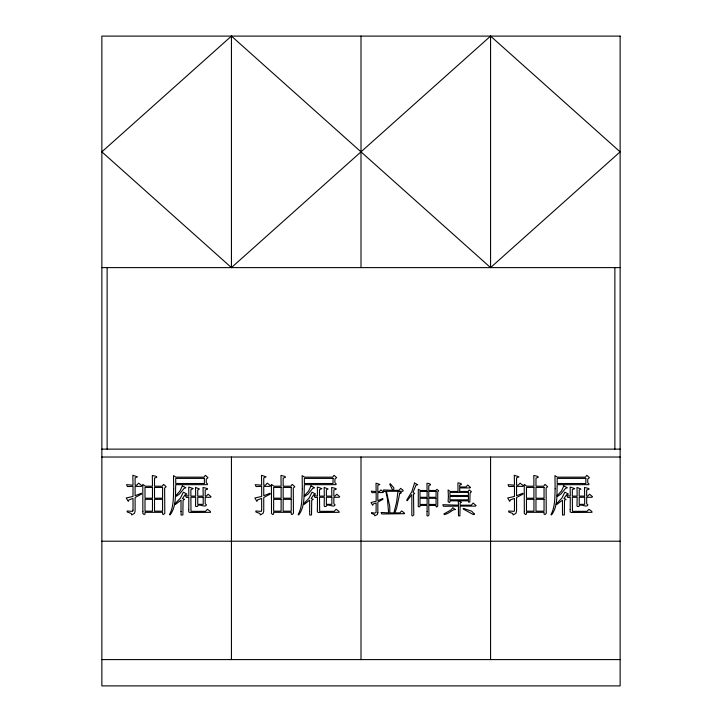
<?xml version="1.0" encoding="UTF-8"?>
<svg xmlns="http://www.w3.org/2000/svg" width="722" height="722" viewBox="0 0 722 722"><rect width="100%" height="100%" fill="white"/><g stroke="black" fill="none" stroke-linecap="round" stroke-linejoin="round"><path stroke-width="1.08" d="M231.437 36.1L101.865 151.855L231.437 267.609L490.563 36.1L620.135 151.855L490.563 267.609L231.437 36.1L231.437 267.609M101.865 267.609L620.135 267.609M101.865 449.129L620.135 449.129M101.865 457.026L620.135 457.026M101.865 541.211L620.135 541.211M101.865 659.592L620.135 659.592M614.873 267.609L614.873 449.129M490.563 36.1L490.563 267.609M490.563 457.026L490.563 659.592M361 36.1L361 267.609M361 457.026L361 659.592M231.437 457.026L231.437 659.592M107.127 267.609L107.127 449.129M188.74 509.506L188.695 511.808L189.715 512.494L210.553 512.322L210.328 511.384L207.431 509.29L205.553 511.338L190.996 511.338L190.87 497.296L195.689 497.296L195.518 505.707L195.77 506.438L197.431 506.483C197.99 502.539 205.716 508.441 206.447 504.813L205.21 503.739L205.21 497.296L210.544 497.296L211.014 496.664L208.153 494.227L206.275 496.104L205.21 496.104L205.21 489.958L207.458 489.299L207.458 488.604L203.035 487.44L203.207 496.104L197.738 496.104L197.738 489.958L199.443 488.984L195.518 487.44L195.689 496.104L190.87 496.104L190.87 489.66L193.261 488.595L188.695 487.061L188.821 496.059L185.41 495.59L186.303 497.467L188.821 497.341L188.74 509.506M317.382 509.506L317.337 511.808L318.366 512.494L339.196 512.322L338.97 511.384L336.073 509.29L334.196 511.338L319.647 511.338L319.512 497.296L324.34 497.296L324.169 505.707L324.413 506.438L326.073 506.483C326.642 502.539 334.358 508.441 335.089 504.813L333.853 503.739L333.853 497.296L339.187 497.296L339.656 496.664L336.795 494.227L334.918 496.104L333.853 496.104L333.853 489.958L336.1 489.299L336.1 488.604L331.678 487.44L331.849 496.104L326.389 496.104L326.389 489.958L328.095 488.984L324.169 487.44L324.34 496.104L319.512 496.104L319.512 489.66L321.904 488.595L317.337 487.061L317.463 496.059L314.052 495.59L314.954 497.467L317.463 497.341L317.382 509.506M570.199 509.506L570.154 511.808L571.183 512.494L592.013 512.322L591.787 511.384L588.89 509.29L587.013 511.338L572.465 511.338L572.329 497.296L577.158 497.296L576.986 505.707L577.23 506.438L578.891 506.483C579.459 502.539 587.176 508.441 587.907 504.813L586.67 503.739L586.67 497.296L592.004 497.296L592.473 496.664L589.612 494.227L587.735 496.104L586.67 496.104L586.67 489.958L588.917 489.299L588.917 488.604L584.495 487.44L584.667 496.104L579.206 496.104L579.206 489.958L580.912 488.984L576.986 487.44L577.158 496.104L572.329 496.104L572.329 489.66L574.721 488.595L570.154 487.061L570.281 496.059L566.869 495.59L567.763 497.467L570.281 497.341L570.199 509.506M173.677 488.767C173.307 497.413 173.785 506.718 169.535 514.578L170.094 514.921C176.529 506.375 175.256 494.76 175.726 484.67L207.259 484.67L207.602 484.029L206.275 482.837L206.275 479.038L207.981 477.675L205.382 475.284L204.01 477.161L175.897 477.161L173.506 475.627L173.677 488.767M302.319 488.767C301.949 497.413 302.437 506.718 298.177 514.578L298.737 514.921C305.171 506.375 303.899 494.76 304.368 484.67L335.901 484.67L336.244 484.029L334.918 482.837L334.918 479.038L336.623 477.675L334.024 475.284L332.661 477.161L304.54 477.161L302.148 475.627L302.319 488.767M555.137 488.767C554.767 497.413 555.245 506.718 550.994 514.578L551.554 514.921C557.989 506.375 556.716 494.76 557.185 484.67L588.719 484.67L589.062 484.029L587.735 482.837L587.735 479.038L589.441 477.675L586.842 475.284L585.479 477.161L557.357 477.161L554.965 475.627L555.137 488.767M427.099 511.474L426.955 515.535L427.83 516.059L428.949 514.939L428.778 505.463L436.052 505.463L436.052 506.718L436.648 506.997L437.731 506.122L437.731 491.881L438.714 490.87L436.927 489.326L435.917 490.482L428.778 490.482L428.778 485.446C432.956 485.04 428.859 483.036 426.955 483.307L427.099 490.482L420.412 490.482L418.282 489.326L418.282 506.718L419.879 506.718L419.996 505.463L427.099 505.463L427.099 511.474M142.866 511.384L142.785 513.387L144.102 514.578L145.005 514.028L145.005 512.322L162.576 512.322L162.576 514.028L163.389 514.578L164.796 513.387L164.625 488.081L166.168 486.718L163.56 484.372L162.197 486.204L154.517 486.204L154.517 478.054L156.8 477.332L156.349 476.394L152.342 475.455L152.468 486.204L145.303 486.204L142.785 484.372L142.866 511.384M271.508 511.384L271.427 513.387L272.754 514.578L273.647 514.028L273.647 512.322L291.228 512.322L291.228 514.028L292.04 514.578L293.448 513.387L293.276 488.081L294.811 486.718L292.202 484.372L290.84 486.204L283.159 486.204L283.159 478.054L285.443 477.332L284.991 476.394L280.984 475.455L281.111 486.204L273.945 486.204L271.427 484.372L271.508 511.384M524.325 511.384L524.244 513.387L525.562 514.578L526.464 514.028L526.464 512.322L544.045 512.322L544.045 514.028L544.857 514.578L546.265 513.387L546.094 488.081L547.628 486.718L545.02 484.372L543.657 486.204L535.977 486.204L535.977 478.054L538.26 477.332L537.809 476.394L533.802 475.455L533.928 486.204L526.762 486.204L524.244 484.372L524.325 511.384M181.014 511.51L181.087 515.093L182.883 514.912L183.063 500.247L184.597 499.344L182.467 498.496L185.112 494.787L186.944 494.056L183.361 492.178L180.464 498.072L174.661 504.173L175.383 504.47L181.014 500.156L181.014 511.51M309.657 511.51L309.738 515.093L311.525 514.912L311.705 500.247L313.24 499.344L311.11 498.496L313.754 494.787L315.586 494.056L312.003 492.178L309.106 498.072L303.303 504.173L304.025 504.47L309.657 500.156L309.657 511.51M562.474 511.51L562.546 515.093L564.342 514.912L564.523 500.247L566.057 499.344L563.927 498.496L566.571 494.787L568.404 494.056L564.821 492.178L561.924 498.072L556.12 504.173L556.842 504.47L562.474 500.156L562.474 511.51M458.443 512.873L458.524 515.851L459.887 515.896L460.122 506.122L475.554 506.122L476.078 505.562L473.145 503.044L471.358 505.174L460.122 505.174L460.122 503.044L461.52 502.241L458.308 500.978L458.443 505.174L442.803 504.723L443.47 506.266L458.443 506.122L458.443 512.873M448.407 496.501L448.091 501.501L449.21 502.521L449.941 502.097L449.941 500.842L468.416 500.842L468.587 502.124L469.851 502.034L470.058 493L471.358 491.881L471.078 491.393L469.255 489.922L468.136 491.465L459.706 491.465L459.706 487.928L469.923 487.928L470.482 487.404L467.721 484.985L466.006 486.98L459.706 486.98L459.706 484.985C463.831 484.661 459.815 482.585 457.919 482.928L458.028 491.465L450.221 491.465L448.091 489.922L448.407 496.501M397.984 491.285L396.658 501.853L393.959 512.873L389.799 512.873L389.763 506.402L386.405 491.285L397.984 491.285M133.01 510.102L132.667 511.384L127.207 510.996L127.207 511.979L131.26 513.468L131.684 514.921L134.463 513.342L135.104 511.167L135.104 497.512L141.548 494.056L141.413 493.243L135.104 495.725L135.104 486.375L141.413 486.375L141.882 485.735L138.642 483.135L136.765 485.184L135.104 485.184L135.104 477.847L137.487 476.863L132.839 475.284L133.01 485.184L126.567 484.67L127.379 486.547L133.01 486.375L133.01 496.447L126.224 497.981L128.272 501.393L128.913 499.904L133.01 498.406L133.01 510.102M261.653 510.102L261.31 511.384L255.85 510.996L255.85 511.979L259.902 513.468L260.335 514.921L263.106 513.342L263.747 511.167L263.747 497.512L270.19 494.056L270.064 493.243L263.747 495.725L263.747 486.375L270.064 486.375L270.533 485.735L267.284 483.135L265.407 485.184L263.747 485.184L263.747 477.847L266.138 476.863L261.481 475.284L261.653 485.184L255.209 484.67L256.021 486.547L261.653 486.375L261.653 496.447L254.866 497.981L256.915 501.393L257.555 499.904L261.653 498.406L261.653 510.102M514.47 510.102L514.127 511.384L508.667 510.996L508.667 511.979L512.719 513.468L513.152 514.921L515.923 513.342L516.564 511.167L516.564 497.512L523.008 494.056L522.881 493.243L516.564 495.725L516.564 486.375L522.881 486.375L523.351 485.735L520.102 483.135L518.225 485.184L516.564 485.184L516.564 477.847L518.956 476.863L514.299 475.284L514.47 485.184L508.026 484.67L508.839 486.547L514.47 486.375L514.47 496.447L507.683 497.981L509.732 501.393L510.373 499.904L514.47 498.406L514.47 510.102M377.832 512.737L377.308 514.524L374.754 515.815L374.474 514.624L371.532 513.405L371.532 512.593L374.474 513.125L376.063 512.548L376.153 502.9L373.211 504.055L372.687 505.319L371.009 502.521L376.153 501.258L376.153 492.548L371.947 492.684L371.288 491.15L376.153 491.601L376.009 483.171L379.826 484.462L377.832 485.265L377.832 491.601L379.366 491.601L380.909 489.922L383.427 492.025L383.039 492.548L377.832 492.548L377.832 500.662L382.759 498.568L382.904 499.299L377.832 502.133L377.832 512.737M399.699 493.559L396.721 507.665L394.871 512.873L399.943 512.873L401.622 510.914L404.248 512.873L404.428 513.703L381.785 513.992L381.045 512.458L388.644 512.873L387.308 498.18L385.774 491.321L384.158 491.465L383.427 489.922L392.768 490.346L389.727 484.182L390.322 483.731L393.887 487.928L393.571 490.346L398.959 490.346L400.674 488.352L403.165 490.346L402.885 491.285L398.752 491.285L401.486 492.828L399.699 493.559M414.536 483.063L411.91 491.529L406.694 500.247L407.217 500.698L411.838 494.579L411.838 515.4L412.578 515.959L413.796 514.804L413.516 494.227L414.672 493.424L413.029 492.341L415.935 485.265L417.722 484.706L414.536 483.063M474.3 513.992L473.74 514.66L473.036 514.416L463.064 508.92L463.515 508.396L471.746 511.23L474.3 513.992M182.341 485.906L180.076 490.861L175.554 495.933L176.195 496.321L179.48 494.01L184.047 488.424L185.924 487.783L182.341 485.906M310.983 485.906L308.718 490.861L304.197 495.933L304.837 496.321L308.123 494.01L312.689 488.424L314.566 487.783L310.983 485.906M563.801 485.906L561.536 490.861L557.014 495.933L557.655 496.321L560.94 494.01L565.506 488.424L567.384 487.783L563.801 485.906M455.23 509.515L453.551 509.795L447.775 513.405L444.346 514.66L443.922 513.992L451.097 509.831L452.884 507.665L455.23 509.515M620.135 36.1L101.865 36.1L101.865 685.9L620.135 685.9L620.135 36.1M204.398 478.397L175.726 478.397L175.726 483.514L204.398 483.514L204.398 478.397M333.041 478.397L304.368 478.397L304.368 483.514L333.041 483.514L333.041 478.397M585.858 478.397L557.185 478.397L557.185 483.514L585.858 483.514L585.858 478.397M152.468 487.44L145.005 487.44L145.005 498.198L152.468 498.198L152.468 487.44M162.576 487.44L154.517 487.44L154.517 498.198L162.576 498.198L162.576 487.44M281.111 487.44L273.647 487.44L273.647 498.198L281.111 498.198L281.111 487.44M291.228 487.44L283.159 487.44L283.159 498.198L291.228 498.198L291.228 487.44M533.928 487.44L526.464 487.44L526.464 498.198L533.928 498.198L533.928 487.44M544.045 487.44L535.977 487.44L535.977 498.198L544.045 498.198L544.045 487.44M427.099 491.465L419.996 491.465L419.996 497.305L427.099 497.305L427.099 491.465M436.052 491.465L428.778 491.465L428.778 497.305L436.052 497.305L436.052 491.465M468.416 492.404L449.941 492.404L449.941 495.491L468.416 495.491L468.416 492.404M468.416 496.501L449.941 496.501L449.941 499.823L468.416 499.823L468.416 496.501M203.207 497.296L197.738 497.296L197.738 504.344L203.207 504.344L203.207 497.296M331.849 497.296L326.389 497.296L326.389 504.344L331.849 504.344L331.849 497.296M584.667 497.296L579.206 497.296L579.206 504.344L584.667 504.344L584.667 497.296M427.099 498.288L419.996 498.288L419.996 504.443L427.099 504.443L427.099 498.288M436.052 498.288L428.778 498.288L428.778 504.443L436.052 504.443L436.052 498.288M152.468 499.344L145.005 499.344L145.005 511.167L152.468 511.167L152.468 499.344M162.576 499.344L154.517 499.344L154.517 511.167L162.576 511.167L162.576 499.344M281.111 499.344L273.647 499.344L273.647 511.167L281.111 511.167L281.111 499.344M291.228 499.344L283.159 499.344L283.159 511.167L291.228 511.167L291.228 499.344M533.928 499.344L526.464 499.344L526.464 511.167L533.928 511.167L533.928 499.344M544.045 499.344L535.977 499.344L535.977 511.167L544.045 511.167L544.045 499.344"/></g></svg>
